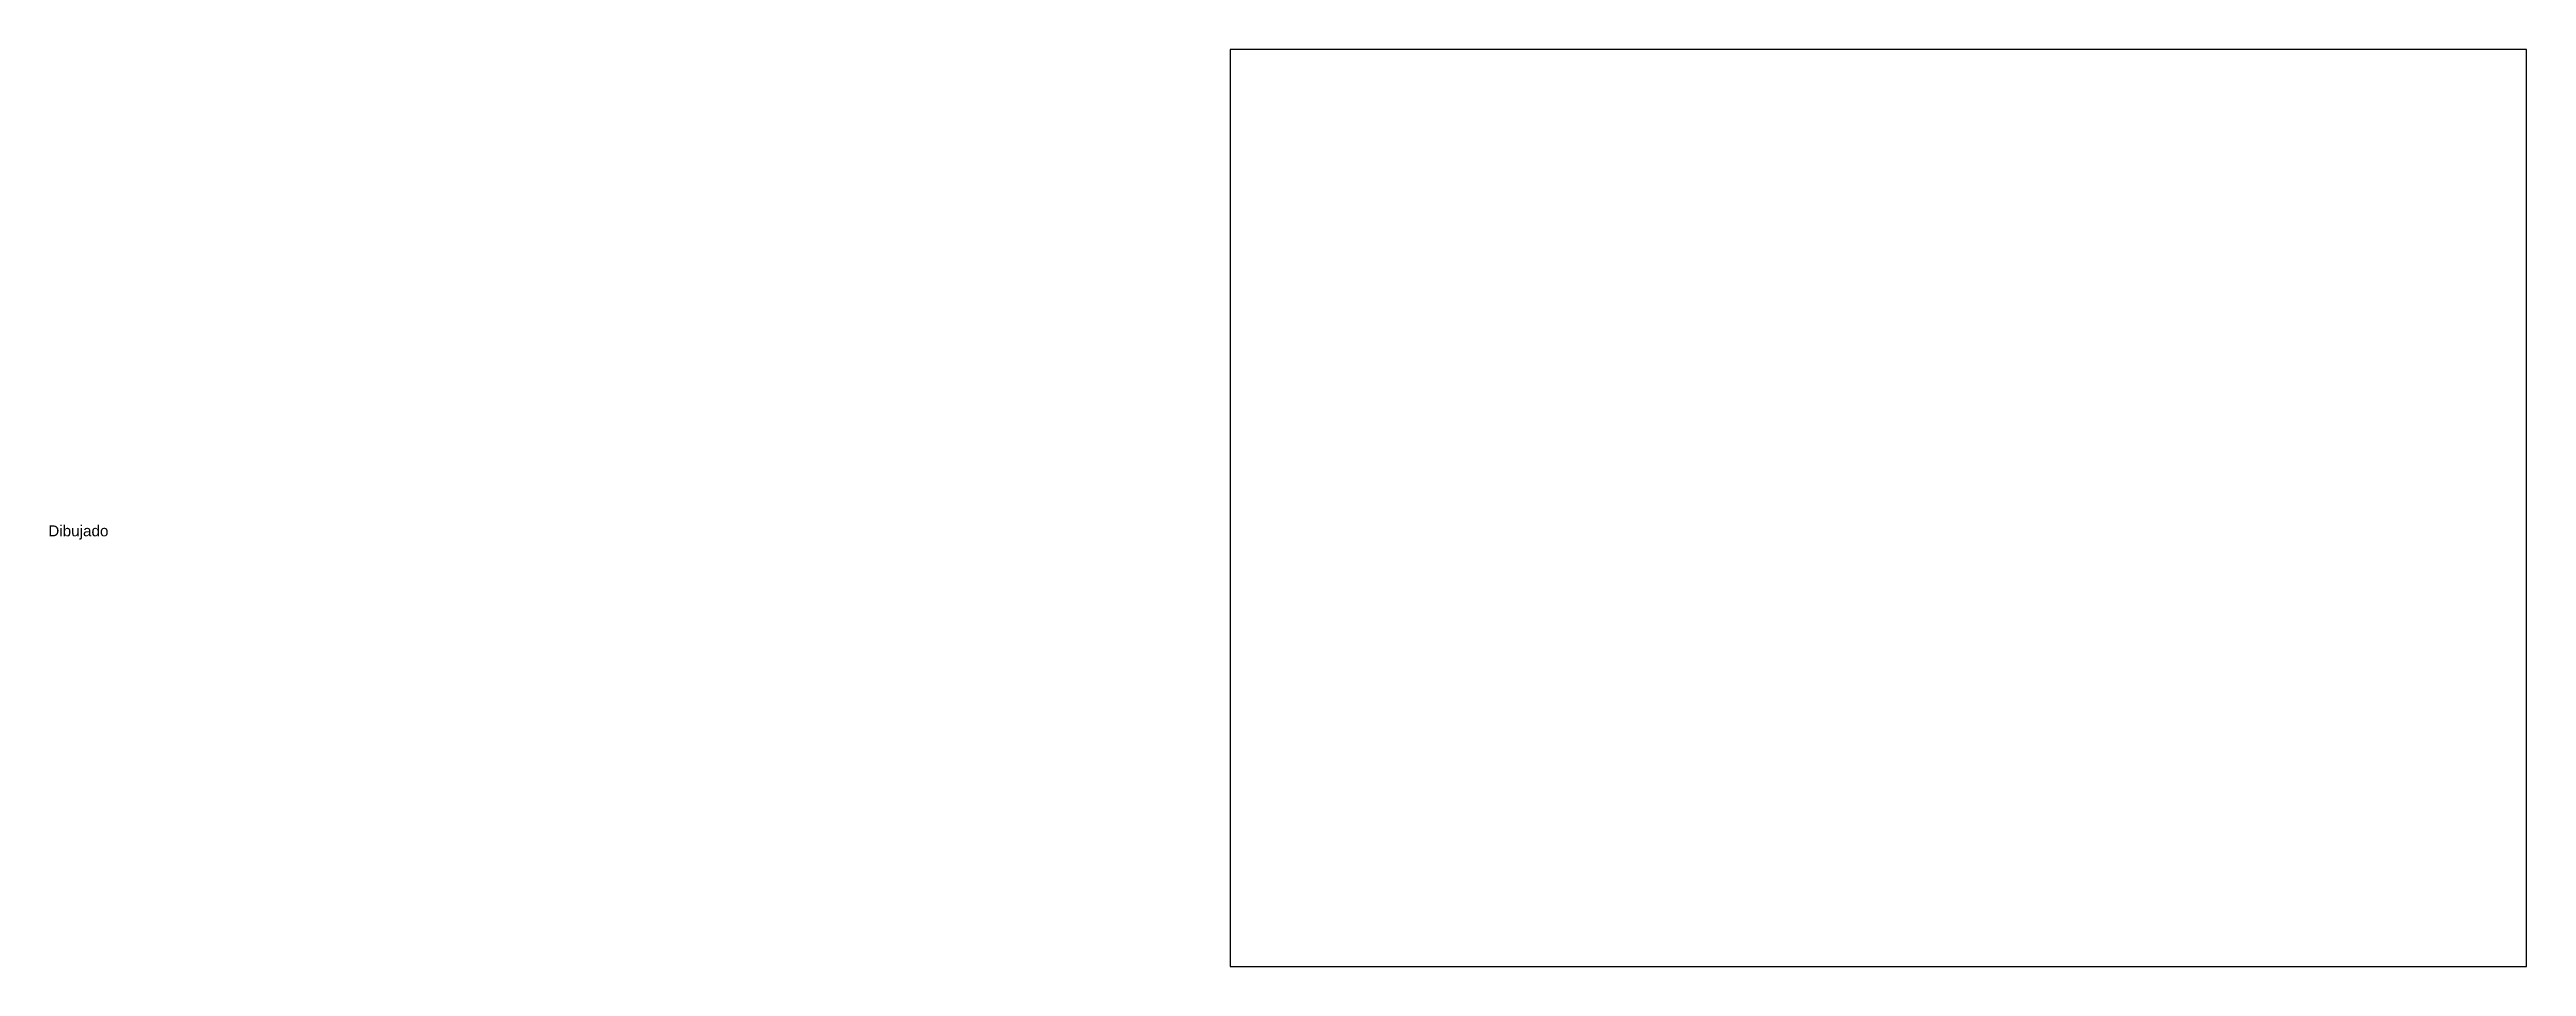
# Model space of a CAD drawing. Header units: millimetres. Extents: x 1681 to 4114, y 742 to 1650.
# Drawn here: x 3546 to 4114, y 1440 to 1650 of the extents above.
import ezdxf

# ---------------------------------------------------------------- set-up
doc = ezdxf.new("R2010")
doc.units = ezdxf.units.MM
doc.styles.get("Standard").update_dxf_attribs({"font": 'arial.ttf'})

msp = doc.modelspace()

# ---------------------------------------------------------------- linework, layer by layer
for p, q in [((4113.781, 1650.363), (3816.781, 1650.363)), ((3816.781, 1650.363), (3816.781, 1440.363)), ((4113.781, 1440.363), (4113.781, 1650.363)), ((3816.781, 1440.363), (4113.781, 1440.363))]:
    msp.add_line(p, q)

# ---------------------------------------------------------------- texts
msp.add_text('Dibujado', height=2.5).set_placement((3545.986, 1538.881))

doc.saveas('drawing.dxf')
